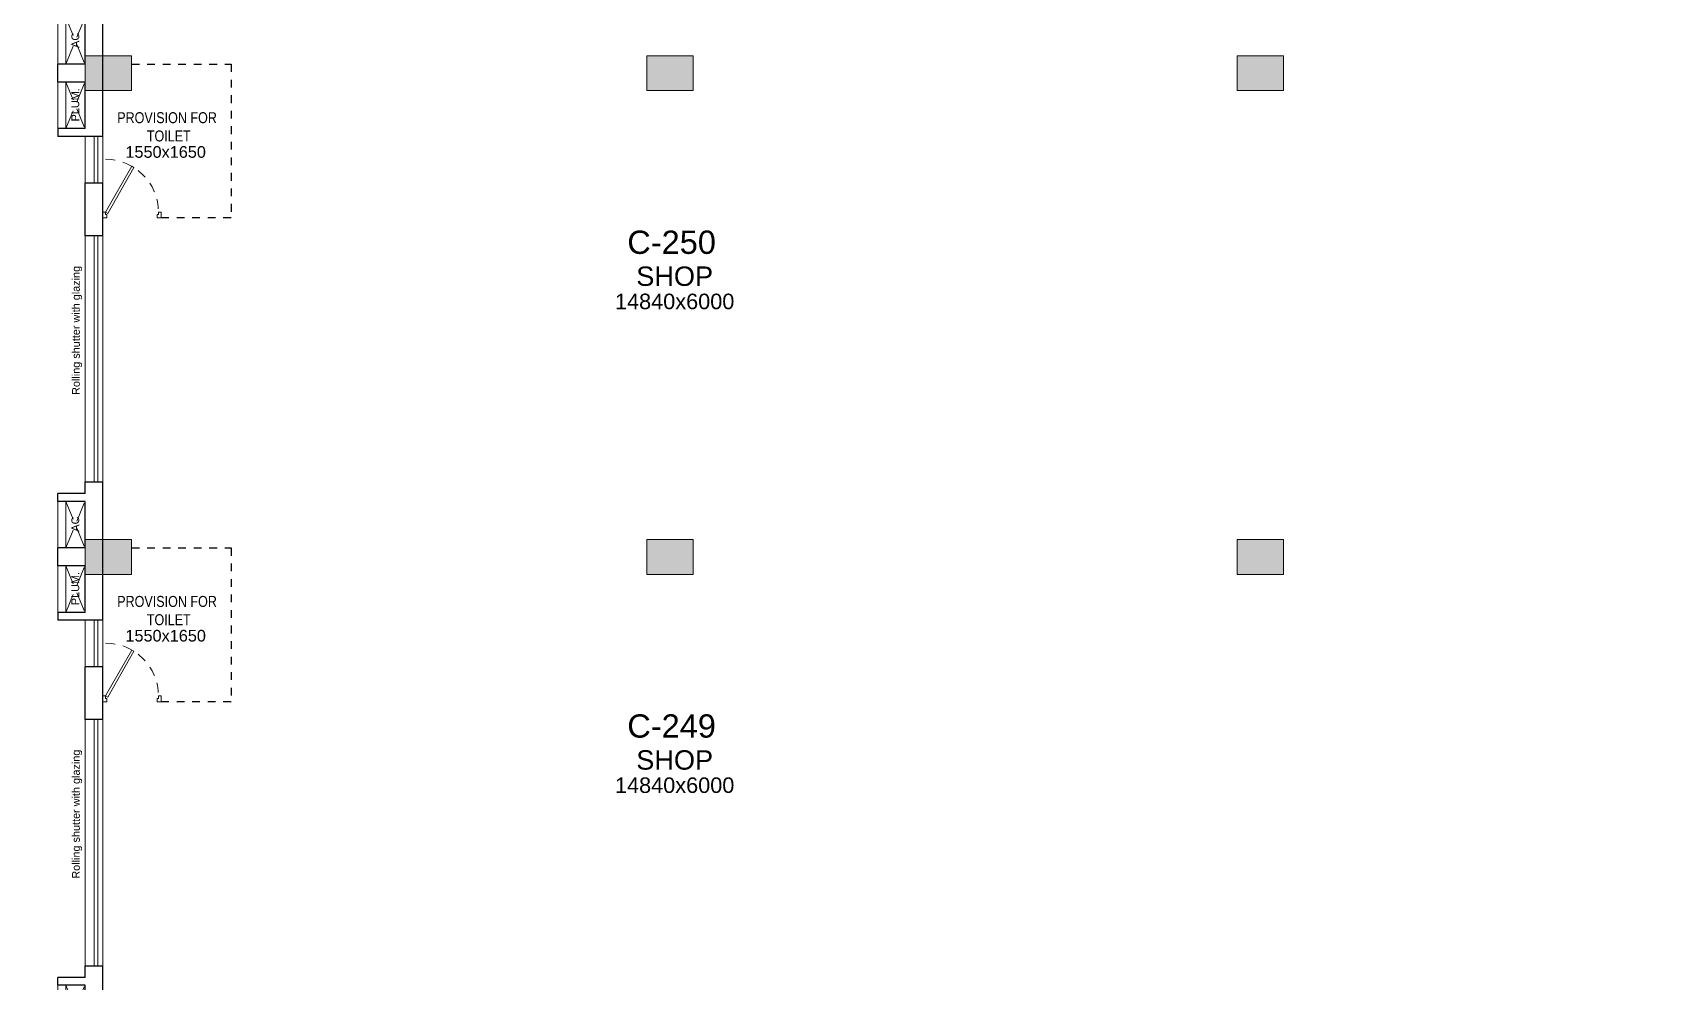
# Model space of a CAD drawing. Header units: metres. Extents: x 9819 to 10514, y 4405 to 4599.
# Drawn here: x 10316.82 to 10337.92, y 4562.44 to 4574.66 of the extents above; entities that cross this region are included whole.
import ezdxf
from ezdxf.enums import TextEntityAlignment as Align

# ---------------------------------------------------------------- set-up
doc = ezdxf.new("R2010")
doc.units = ezdxf.units.M
doc.header["$MEASUREMENT"] = 0
doc.linetypes.add('DASHED2', pattern=[0.375, 0.25, -0.125])
doc.linetypes.add('HIDDEN', pattern=[0.375, 0.25, -0.125])
doc.layers.add('A_COL. NO', color=4, linetype='Continuous')
for name, color, linetype, lineweight in [('A_DOOR-WIN', 23, 'Continuous', 9), ('A_DOTTED', 8, 'HIDDEN', 0), ('A_GLAZE', 140, 'Continuous', 5), ('A_LEDGE', 252, 'Continuous', 15), ('A_SHOP NO.', 113, 'Continuous', 5), ('A_SILL 0.09', 9, 'Continuous', 9), ('A_SILL 0.25', 25, 'Continuous', 15), ('A_TEXT', 7, 'Continuous', 5), ('A_WALL', 7, 'Continuous', 30), ('A_Wall Hatch', 8, 'Continuous', 5), ('COLUMN-FINAL', 210, 'Continuous', 20), ('Doorline', 251, 'DASHED2', 13)]:
    doc.layers.add(name, color=color, linetype=linetype, lineweight=lineweight)
doc.layers.get('A_COL. NO').off()
doc.styles.add('A', font='ARIALN.TTF')
doc.styles.get("Standard").update_dxf_attribs({"font": 'arial.ttf'})

# ---------------------------------------------------------------- blocks, each defined once
blk = doc.blocks.new('D 750')
at = {"layer": 'A_DOOR-WIN'}
for points in [[(-0.372, 0.665), (-0.035, 0.075), (-0.063, 0.059), (-0.4, 0.649)], [(-0.75, 0.075), (-0.75, 0), (-0.7, 0), (-0.7, 0.043), (-0.715, 0.043), (-0.715, 0.075)], [(0, 0.075), (0, 0), (-0.05, 0), (-0.05, 0.043), (-0.035, 0.043), (-0.035, 0.075)]]:
    blk.add_lwpolyline(points, close=True, dxfattribs=at)
at = {"layer": 'Doorline', "ltscale": 0.5}
blk.add_arc((-0.035, 0.075), 0.68, 90, 180, dxfattribs=at)
blk = doc.blocks.new('Typical shops 2nd')
at = {"layer": 'A_DOOR-WIN'}
for p, q in [((0.465, -5.38), (0.465, -2.21)), ((0.515, -5.38), (0.515, -2.21))]:
    blk.add_line(p, q, dxfattribs=at)
at = {"layer": 'A_DOTTED'}
for p, q in [((0.1, -0.83), (0.35, -0.23)), ((0.1, -0.23), (0.35, -0.83)), ((0.1, -6.23), (0.35, -5.63)), ((0.1, -5.63), (0.35, -6.23))]:
    blk.add_line(p, q, dxfattribs=at)
at = {"layer": 'A_GLAZE'}
for p, q in [((0.465, -1.53), (0.465, -0.93)), ((0.515, -1.53), (0.515, -0.93))]:
    blk.add_line(p, q, dxfattribs=at)
at = {"layer": 'A_LEDGE'}
for p, q in [((0, -0.83), (0, -0.23)), ((0.1, -0.83), (0.1, -0.23)), ((0, -5.63), (0, -6.23)), ((0.1, -5.63), (0.1, -6.23))]:
    blk.add_line(p, q, dxfattribs=at)
at = {"layer": 'A_SILL 0.09'}
for p, q in [((0.35, -1.53), (0.35, -0.93)), ((0.58, -1.53), (0.58, -0.93)), ((0.35, -5.38), (0.35, -2.21)), ((0.58, -2.21), (0.58, -5.38))]:
    blk.add_line(p, q, dxfattribs=at)
at = {"layer": 'A_WALL'}
for p, q in [((0, -0.23), (0, 0)), ((0.35, -0.23), (0, -0.23)), ((0.35, -0.83), (0.35, -0.23)), ((0.58, -0.93), (0.58, -0.23)), ((0.35, -0.83), (0, -0.83)), ((0, -0.83), (0, -0.93)), ((0.58, -0.93), (0, -0.93)), ((0.35, -2.21), (0.35, -1.53)), ((0.58, -1.53), (0.35, -1.53)), ((0.58, -2.21), (0.58, -1.53)), ((0.58, -2.21), (0.35, -2.21)), ((0.35, -5.53), (0.35, -5.38)), ((0.35, -5.38), (0.58, -5.38)), ((0.58, -6.46), (0.58, -5.38)), ((0.35, -5.53), (0, -5.53)), ((0, -5.63), (0, -5.53)), ((0.35, -5.63), (0, -5.63)), ((0.35, -6.23), (0.35, -5.63)), ((0.35, -6.23), (0, -6.23))]:
    blk.add_line(p, q, dxfattribs=at)
at = {"layer": 'A_WALL', "color": 252, "linetype": 'DASHED2', "ltscale": 0.3, "true_color": 0x939598}
blk.add_lwpolyline([(0.95, 0), (2.23, 0), (2.23, -1.98), (1.33, -1.98)], dxfattribs=at)
at = {"layer": 'A_DOOR-WIN', "xscale": -1}
blk.add_blockref('D 750', (0.58, -1.98), dxfattribs=at)
at = {"insert": (0.419, -0.618), "char_height": 0.1411, "width": 1.97366, "attachment_point": 1, "style": 'A'}
blk.add_mtext('\\pxqc;PROVISION FOR\\P TOILET ', dxfattribs=at)
at = {"layer": 'A_TEXT'}
for s, p in [('PLUM.', (0.274, -0.523)), ('Rolling shutter with glazing', (0.282, -3.428)), ('AC', (0.274, -5.923))]:
    blk.add_text(s, height=0.1, rotation=90, dxfattribs=at).set_placement(p, align=Align.CENTER)
for s, height, p in [('1550x1650', 0.15, (1.388, -1.205)), ('SHOP', 0.25, (7.945, -2.855)), ('14840x6000', 0.2, (7.945, -3.155))]:
    blk.add_text(s, height=height, dxfattribs=at).set_placement(p, align=Align.CENTER)
blk = doc.blocks.new('Wing C Columns')
at = {"layer": 'COLUMN-FINAL'}
for color, points in [(1, [(0.6, -12.35), (0.6, -12.8), (0, -12.8), (0, -12.35)]), (3, [(7.835, -12.35), (7.835, -12.8), (7.235, -12.8), (7.235, -12.35)]), (3, [(15.44, -12.35), (15.44, -12.8), (14.84, -12.8), (14.84, -12.35)]), (1, [(0.6, -18.58), (0.6, -19.03), (0, -19.03), (0, -18.58)]), (3, [(7.835, -18.58), (7.835, -19.03), (7.235, -19.03), (7.235, -18.58)]), (3, [(15.44, -18.58), (15.44, -19.03), (14.84, -19.03), (14.84, -18.58)])]:
    blk.add_hatch(color=color, dxfattribs=at).paths.add_polyline_path(points)
at = {"layer": 'COLUMN-FINAL', "color": 1}
for points in [[(0.6, -12.35), (0.6, -12.8), (0, -12.8), (0, -12.35)], [(0.6, -18.58), (0.6, -19.03), (0, -19.03), (0, -18.58)]]:
    blk.add_lwpolyline(points, close=True, dxfattribs=at)
at = {"layer": 'COLUMN-FINAL', "color": 3}
for points in [[(7.835, -12.35), (7.835, -12.8), (7.235, -12.8), (7.235, -12.35)], [(15.44, -12.35), (15.44, -12.8), (14.84, -12.8), (14.84, -12.35)], [(7.835, -18.58), (7.835, -19.03), (7.235, -19.03), (7.235, -18.58)], [(15.44, -18.58), (15.44, -19.03), (14.84, -19.03), (14.84, -18.58)]]:
    blk.add_lwpolyline(points, close=True, dxfattribs=at)
blk = doc.blocks.new('WING-C REVISED COLU.')
blk.add_blockref('Wing C Columns', (5452.425, -8729.918))
blk = doc.blocks.new('A$C72561863')
at = {"transparency": 33554493}
h = blk.add_hatch(color=256, dxfattribs=at)
h.dxf.hatch_style = 1
h.paths.add_polyline_path([(-32.21, -72.38), (2.3, -72.38), (2.3, 0.3), (-32.21, 0.3)])
h.paths.add_polyline_path([(-31.91, -72.08), (2, -72.08), (2, 0), (-31.91, 0)], flags=16)

msp = doc.modelspace()

# ---------------------------------------------------------------- block references
at = {"layer": 'A_COL. NO'}
msp.add_blockref('WING-C REVISED COLU.', (4865.07, 13316.6323), dxfattribs=at)
at = {"layer": 'A_SILL 0.25'}
msp.add_blockref('A$C72561863', (10347.4053, 4588.7144), dxfattribs=at)
at = {"layer": 'A_Wall Hatch'}
for p in [(10317.1453, 4580.4844), (10317.1453, 4574.2544), (10317.1453, 4568.0244)]:
    msp.add_blockref('Typical shops 2nd', p, dxfattribs=at)

# ---------------------------------------------------------------- texts
at = {"layer": 'A_SHOP NO.'}
for s, p in [('C-250', (10325.0509, 4571.8116)), ('C-249', (10325.0509, 4565.5816))]:
    msp.add_text(s, height=0.3, dxfattribs=at).set_placement(p, align=Align.CENTER)

doc.saveas('drawing.dxf')
